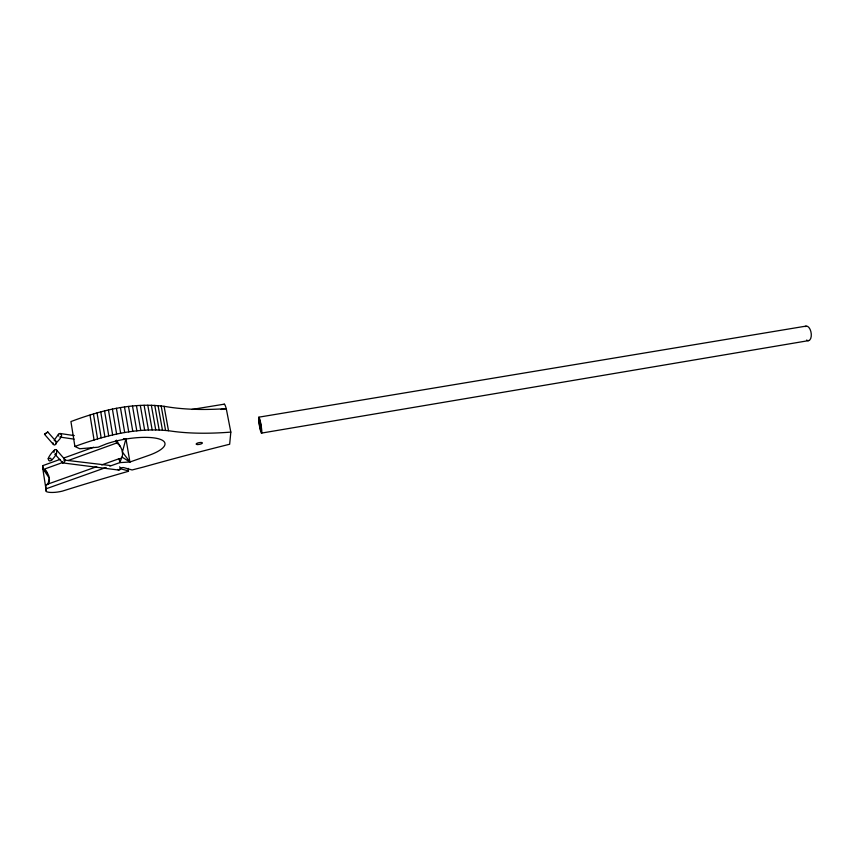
<?xml version="1.0" encoding="UTF-8"?>
<svg xmlns="http://www.w3.org/2000/svg" width="854" height="854" viewBox="0 0 854 854"><rect width="100%" height="100%" fill="white"/><g stroke="black" fill="none" stroke-linecap="round" stroke-linejoin="round"><path stroke-width="1.28" d="M224.015 404.55A25.737 2.071 80.4 0 1 226.257 408.628L230.826 432.103L229.662 444.24A599.892 110.006 -12.6 0 0 143.547 467.021L132.071 469.967L124.15 467.736A2.103 0.566 -9.7 0 0 122.613 467.597A2.103 0.566 -9.7 0 0 120.638 468.077L119.976 469.711L118.791 470.074L62.801 462.921L55.104 454.424M47.835 432.039L44.504 434.312L47.749 431.964L55.681 441.006C57.015 442.436 55.35 446.482 53.45 444.507L44.504 434.312M47.92 484.239L49.319 478.197L42.775 468.536L42.7 465.676L60.058 459.388M123.424 438.807L125.944 438.678L122.41 452.033A8.305 4.377 69.4 0 1 119.154 458.683L119.816 462.612L109.835 466.156M62.374 461.555L62.342 462.633M48.208 458.747C49.233 465.558 56.364 454.744 56.513 453.335C58.36 443.375 48.657 455.876 48.208 458.747L50.696 458.203L51.646 460.178M74.298 435.615L60.026 433.48L58.52 434.216L58.456 436.01M55.649 444.315C56.15 441.593 65.192 435.967 60.026 433.48M54.336 450.186L53.909 452.492M54.923 439.202L58.52 434.216M56.513 453.335L54.998 454.061M61.403 436.319L60.335 437.045M128.239 468.387L128.292 471.344L115.813 474.952A599.892 110.006 -12.6 0 0 75.43 487.047L62.331 491.135A12.618 3.267 -9.1 0 1 46.351 491.573L42.775 468.536L47.109 472.625L45.219 469.647M63.623 459.975L110.113 465.515M63.783 458.043L93.545 447.261M42.7 465.676L43.276 469.508L63.143 462.334M68.106 460.552L116.528 443.066A8.305 4.377 69.4 0 1 122.421 452.054L129.925 462.003L147.304 455.908A38.323 10.792 -9.6 0 0 163.915 446.685L164.416 445.916A38.323 10.792 -9.6 0 0 148.084 437.419A38.323 10.792 -9.6 0 0 106.569 443.813L98.125 447.197L79.764 448.756L74.896 446.461L70.935 421.556C101.765 410.016 135.476 401.391 168.516 407.027A147.272 49.521 -11.2 0 0 226.257 408.628L221.015 409.482M46.244 491.477L45.604 484.901L96.715 466.679M101.701 464.907L119.154 458.683M46.191 488.766L106.088 467.48M74.896 446.461C105.971 435.102 139.672 426.434 172.935 431.345A148.148 47.002 -11.4 0 0 230.826 432.103M54.186 440.536L55.681 441.006M261.602 433.309A8.188 0.854 80.4 0 0 260.353 421.502A8.188 0.854 80.4 0 0 258.709 420.339A8.188 0.854 80.4 0 0 261.345 433.127L808.663 340.618A7.376 3.832 80.6 0 0 810.873 331.555A7.376 3.832 80.6 0 0 805.076 326.612M258.815 417.179L805.995 326.121M191.926 409.44L224.271 404.166M62.801 462.921L64.669 461.811L65.214 459.868L56.545 450.005M129.925 462.003L119.816 462.612L122.005 457.071L129.925 462.003L125.944 438.678M808.663 340.618L807.649 340.586A7.376 3.832 80.6 0 1 806.614 340.063M59.897 437.056L74.095 439.137M118.791 470.074L117.724 469.444M128.666 470.928L120.788 468.867A2.103 0.566 -9.7 0 1 120.147 468.43M119.603 466.807L120.585 468.131M116.486 440.205L120.19 446.343M53.45 444.507L53.012 442.895M164.075 406.258L168.494 430.683M161.15 405.885L165.559 430.363M158.043 405.586L162.452 430.117M154.777 405.372L159.175 429.968M151.35 405.255L155.738 429.893M147.795 405.234L152.161 429.925M144.112 405.298L148.468 430.032M140.323 405.458L144.668 430.235M136.448 405.714L140.771 430.523M132.498 406.056L136.811 430.896M128.506 406.483L132.797 431.366M124.481 407.006L128.751 431.91M120.435 407.614L124.695 432.54M116.4 408.297L120.649 433.256M112.397 409.066L116.614 434.035M116.091 440.472L116.528 443.066M108.437 409.92L112.643 434.899M104.551 410.838L108.725 435.818M100.74 411.82L104.893 436.81M97.036 412.877L101.167 437.856M93.449 413.976L97.559 438.956M90.001 415.14L94.089 440.109M43.276 469.508A8.134 4.75 69.1 0 1 49.319 478.219A8.134 4.75 69.1 0 1 45.604 484.901M259.05 421.171A6.127 0.64 80.4 0 0 261.057 431.142A6.127 0.64 80.4 0 0 260.523 423.413A6.127 0.64 80.4 0 0 259.05 421.171M197.658 444.55A3.16 0.886 -10.5 0 0 202.387 442.991A3.16 0.886 -10.5 0 0 197.786 442.97A3.16 0.886 -10.5 0 0 197.658 444.55"/></g></svg>
